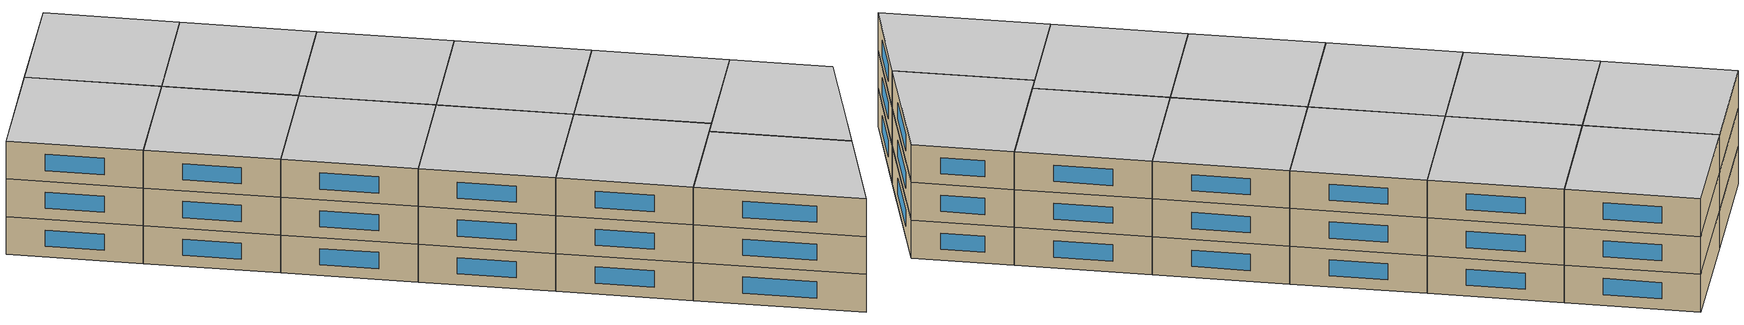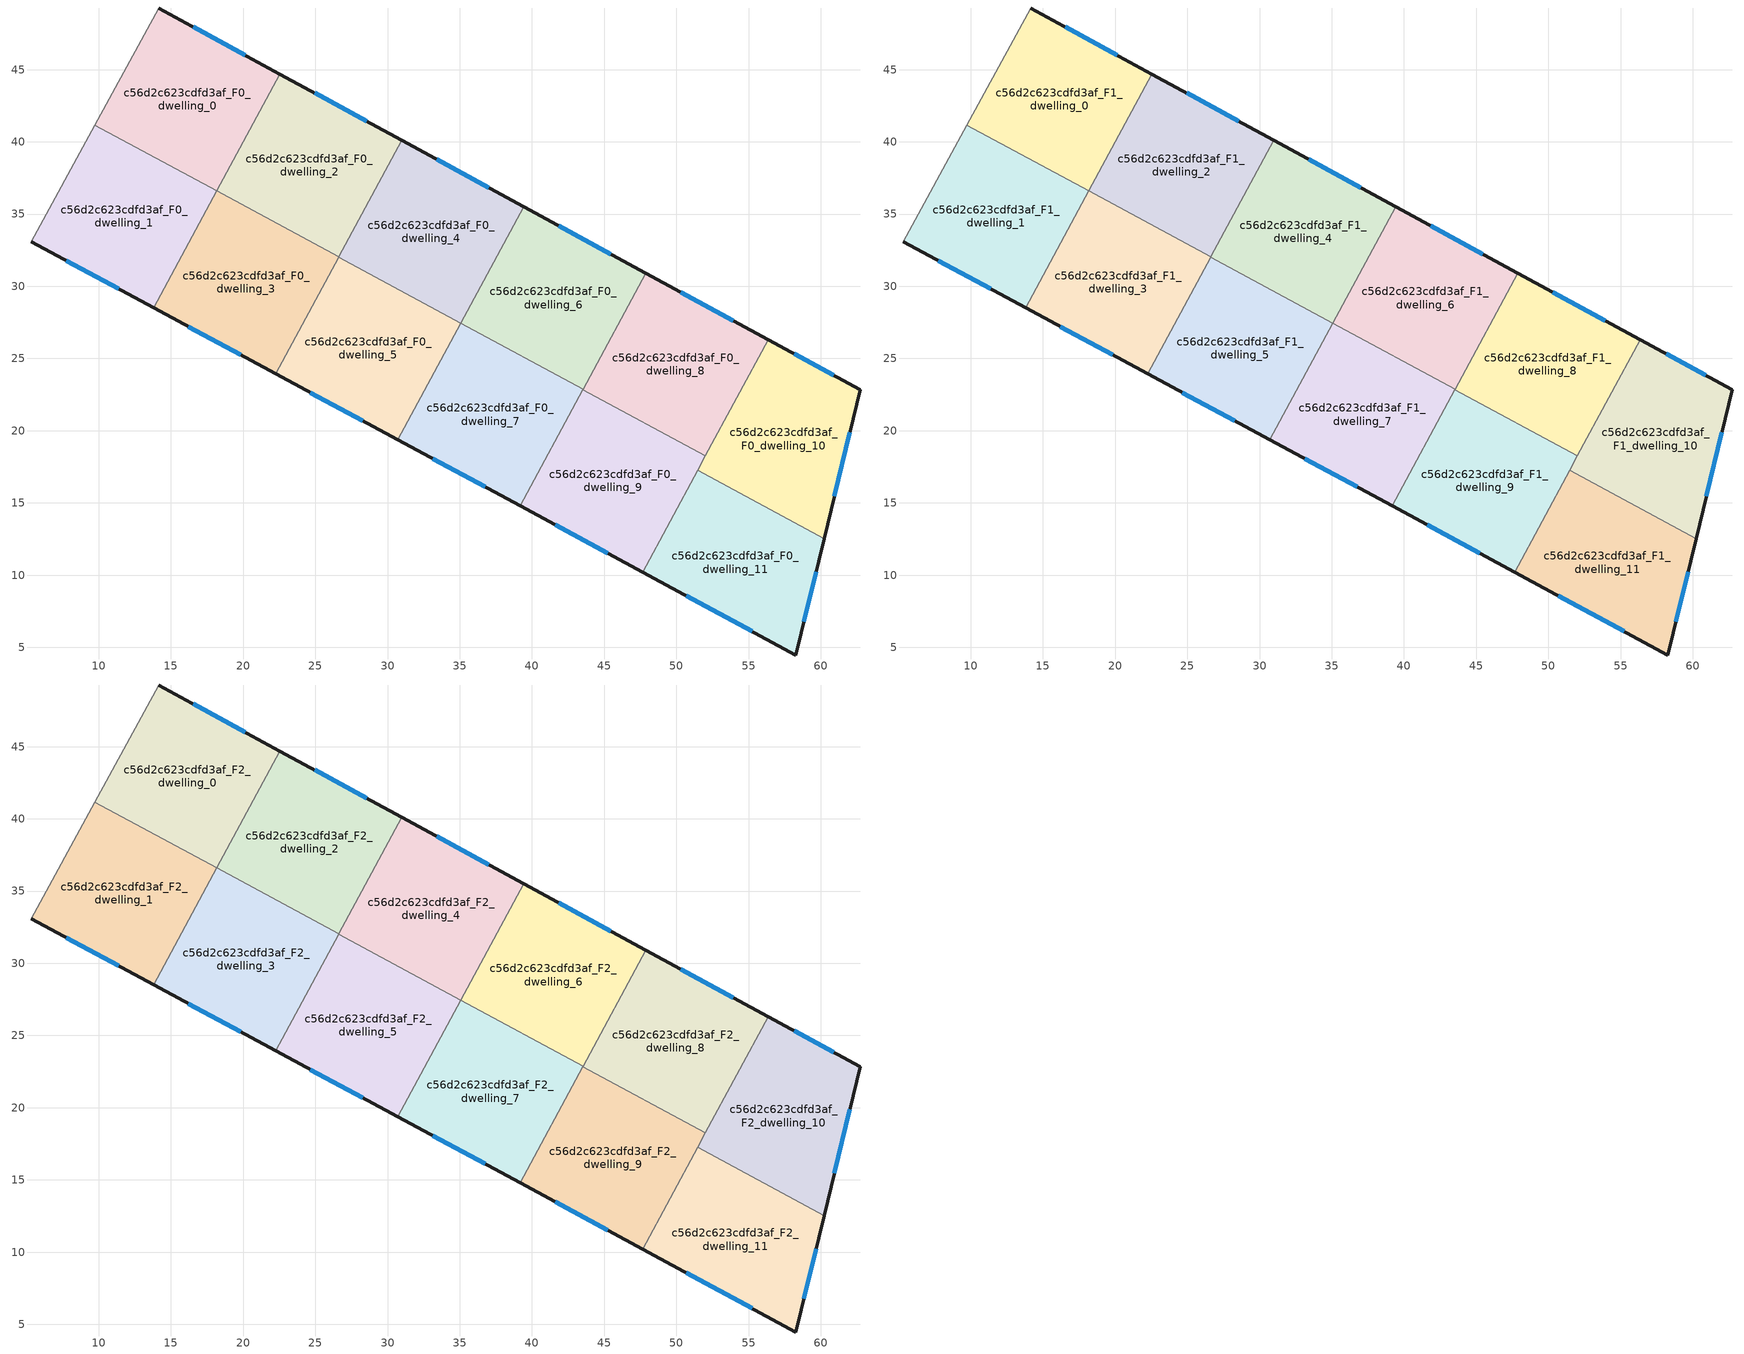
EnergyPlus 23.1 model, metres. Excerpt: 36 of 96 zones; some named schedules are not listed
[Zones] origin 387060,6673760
c56d2c623cdfd3af_F0_dwelling_0
 floor ground (EU_floor_Construction): 22.54,44.7 18.17,36.6 9.73,41.16 14.14,49.27 z0
 wall outside (EU_wall_Construction): 22.54,44.7 14.14,49.27 z0:3
 wall to c56d2c623cdfd3af_F0_dwelling_1 (EU_wall_Construction): 9.73,41.16 18.17,36.6 z0:3
 wall adiabatic (EU_wall_Construction): 14.14,49.27 9.73,41.16 z0:3
 wall to c56d2c623cdfd3af_F0_dwelling_2 (EU_wall_Construction): 18.17,36.6 22.54,44.7 z0:3
 window (EU_Window_Construction): 20.14,46 16.54,47.96 z0.86:2.14
c56d2c623cdfd3af_F0_dwelling_1
 floor ground (EU_floor_Construction): 18.17,36.6 13.8,28.51 5.34,33.08 9.73,41.16 z0
 wall outside (EU_wall_Construction): 5.34,33.08 13.8,28.51 z0:3
 wall adiabatic (EU_wall_Construction): 9.73,41.16 5.34,33.08 z0:3
 wall to c56d2c623cdfd3af_F0_dwelling_3 (EU_wall_Construction): 13.8,28.51 18.17,36.6 z0:3
 window (EU_Window_Construction): 7.76,31.78 11.38,29.82 z0.86:2.14
c56d2c623cdfd3af_F0_dwelling_10
 floor ground (EU_floor_Construction): 62.72,22.84 60.22,12.53 51.47,17.26 56.36,26.3 z0
 wall outside (EU_wall_Construction): 60.22,12.53 62.72,22.84 56.36,26.3 z0:3
 wall to c56d2c623cdfd3af_F0_dwelling_11 (EU_wall_Construction): 51.47,17.26 60.22,12.53 z0:3
 wall to c56d2c623cdfd3af_F0_dwelling_8 (EU_wall_Construction): 56.36,26.3 52.01,18.26 z0:3
 wall to c56d2c623cdfd3af_F0_dwelling_9 (EU_wall_Construction): 52.01,18.26 51.47,17.26 z0:3
 window (EU_Window_Construction): 60.9,23.83 58.17,25.31 / 60.94,15.47 62.01,19.89 z0.86:2.14
c56d2c623cdfd3af_F0_dwelling_11
 floor ground (EU_floor_Construction): 60.22,12.53 58.28,4.47 47.66,10.21 51.47,17.26 z0
 wall outside (EU_wall_Construction): 47.66,10.21 58.28,4.47 60.22,12.53 z0:3
 wall to c56d2c623cdfd3af_F0_dwelling_9 (EU_wall_Construction): 51.47,17.26 47.66,10.21 z0:3
 window (EU_Window_Construction): 58.83,6.77 59.67,10.23 / 50.69,8.57 55.24,6.11 z0.86:2.14
c56d2c623cdfd3af_F0_dwelling_2
 floor ground (EU_floor_Construction): 30.98,40.11 26.62,32.03 18.17,36.6 22.54,44.7 z0
 wall outside (EU_wall_Construction): 30.98,40.11 22.54,44.7 z0:3
 wall to c56d2c623cdfd3af_F0_dwelling_3 (EU_wall_Construction): 18.17,36.6 26.62,32.03 z0:3
 wall to c56d2c623cdfd3af_F0_dwelling_4 (EU_wall_Construction): 26.62,32.03 30.98,40.11 z0:3
 window (EU_Window_Construction): 28.57,41.42 24.95,43.38 z0.86:2.14
c56d2c623cdfd3af_F0_dwelling_3
 floor ground (EU_floor_Construction): 26.62,32.03 22.24,23.95 13.8,28.51 18.17,36.6 z0
 wall outside (EU_wall_Construction): 13.8,28.51 22.24,23.95 z0:3
 wall to c56d2c623cdfd3af_F0_dwelling_5 (EU_wall_Construction): 22.24,23.95 26.61,32.02 z0:3
 wall to c56d2c623cdfd3af_F0_dwelling_4 (EU_wall_Construction): 26.61,32.02 26.62,32.03 z0:3
 window (EU_Window_Construction): 16.21,27.21 19.83,25.25 z0.86:2.14
c56d2c623cdfd3af_F0_dwelling_4
 floor ground (EU_floor_Construction): 39.43,35.51 35.07,27.45 26.61,32.02 30.98,40.11 z0
 wall outside (EU_wall_Construction): 39.43,35.51 30.98,40.11 z0:3
 wall to c56d2c623cdfd3af_F0_dwelling_5 (EU_wall_Construction): 26.61,32.02 35.07,27.45 z0:3
 wall to c56d2c623cdfd3af_F0_dwelling_6 (EU_wall_Construction): 35.07,27.45 39.43,35.51 z0:3
 window (EU_Window_Construction): 37.01,36.82 33.39,38.79 z0.86:2.14
c56d2c623cdfd3af_F0_dwelling_5
 floor ground (EU_floor_Construction): 35.07,27.45 30.7,19.38 22.24,23.95 26.61,32.02 z0
 wall outside (EU_wall_Construction): 22.24,23.95 30.7,19.38 z0:3
 wall to c56d2c623cdfd3af_F0_dwelling_7 (EU_wall_Construction): 30.7,19.38 35.06,27.44 z0:3
 wall to c56d2c623cdfd3af_F0_dwelling_6 (EU_wall_Construction): 35.06,27.44 35.07,27.45 z0:3
 window (EU_Window_Construction): 24.66,22.64 28.29,20.68 z0.86:2.14
c56d2c623cdfd3af_F0_dwelling_6
 floor ground (EU_floor_Construction): 47.89,30.91 43.53,22.86 35.06,27.44 39.43,35.51 z0
 wall outside (EU_wall_Construction): 47.89,30.91 39.43,35.51 z0:3
 wall to c56d2c623cdfd3af_F0_dwelling_7 (EU_wall_Construction): 35.06,27.44 43.53,22.86 z0:3
 wall to c56d2c623cdfd3af_F0_dwelling_8 (EU_wall_Construction): 43.53,22.86 47.89,30.91 z0:3
 window (EU_Window_Construction): 45.47,32.22 41.84,34.2 z0.86:2.14
c56d2c623cdfd3af_F0_dwelling_7
 floor ground (EU_floor_Construction): 43.53,22.86 39.17,14.79 30.7,19.38 35.06,27.44 z0
 wall outside (EU_wall_Construction): 30.7,19.38 39.17,14.79 z0:3
 wall to c56d2c623cdfd3af_F0_dwelling_9 (EU_wall_Construction): 39.17,14.79 43.53,22.85 z0:3
 wall to c56d2c623cdfd3af_F0_dwelling_8 (EU_wall_Construction): 43.53,22.85 43.53,22.86 z0:3
 window (EU_Window_Construction): 33.12,18.07 36.75,16.1 z0.86:2.14
c56d2c623cdfd3af_F0_dwelling_8
 floor ground (EU_floor_Construction): 56.36,26.3 52.01,18.26 43.53,22.85 47.89,30.91 z0
 wall outside (EU_wall_Construction): 56.36,26.3 47.89,30.91 z0:3
 wall to c56d2c623cdfd3af_F0_dwelling_9 (EU_wall_Construction): 43.53,22.85 52.01,18.26 z0:3
 window (EU_Window_Construction): 53.94,27.62 50.31,29.59 z0.86:2.14
c56d2c623cdfd3af_F0_dwelling_9
 floor ground (EU_floor_Construction): 52.01,18.26 47.66,10.21 39.17,14.79 43.53,22.85 z0
 wall outside (EU_wall_Construction): 39.17,14.79 47.66,10.21 z0:3
 window (EU_Window_Construction): 41.6,13.48 45.23,11.52 z0.86:2.14
c56d2c623cdfd3af_F1_dwelling_0
 floor to c56d2c623cdfd3af_F0_dwelling_0 (EU_floor_Construction): 22.54,44.7 18.17,36.6 9.73,41.16 14.14,49.27 z3
 wall outside (EU_wall_Construction): 22.54,44.7 14.14,49.27 z3:6
 wall to c56d2c623cdfd3af_F1_dwelling_1 (EU_wall_Construction): 9.73,41.16 18.17,36.6 z3:6
 wall adiabatic (EU_wall_Construction): 14.14,49.27 9.73,41.16 z3:6
 wall to c56d2c623cdfd3af_F1_dwelling_2 (EU_wall_Construction): 18.17,36.6 22.54,44.7 z3:6
 window (EU_Window_Construction): 20.14,46 16.54,47.96 z3.86:5.14
c56d2c623cdfd3af_F1_dwelling_1
 floor to c56d2c623cdfd3af_F0_dwelling_1 (EU_floor_Construction): 18.17,36.6 13.8,28.51 5.34,33.08 9.73,41.16 z3
 wall outside (EU_wall_Construction): 5.34,33.08 13.8,28.51 z3:6
 wall adiabatic (EU_wall_Construction): 9.73,41.16 5.34,33.08 z3:6
 wall to c56d2c623cdfd3af_F1_dwelling_3 (EU_wall_Construction): 13.8,28.51 18.17,36.6 z3:6
 window (EU_Window_Construction): 7.76,31.78 11.38,29.82 z3.86:5.14
c56d2c623cdfd3af_F1_dwelling_10
 floor to c56d2c623cdfd3af_F0_dwelling_10 (EU_floor_Construction): 62.72,22.84 60.22,12.53 51.47,17.26 56.36,26.3 z3
 wall outside (EU_wall_Construction): 60.22,12.53 62.72,22.84 56.36,26.3 z3:6
 wall to c56d2c623cdfd3af_F1_dwelling_11 (EU_wall_Construction): 51.47,17.26 60.22,12.53 z3:6
 wall to c56d2c623cdfd3af_F1_dwelling_8 (EU_wall_Construction): 56.36,26.3 52.01,18.26 z3:6
 wall to c56d2c623cdfd3af_F1_dwelling_9 (EU_wall_Construction): 52.01,18.26 51.47,17.26 z3:6
 window (EU_Window_Construction): 60.9,23.83 58.17,25.31 / 60.94,15.47 62.01,19.89 z3.86:5.14
c56d2c623cdfd3af_F1_dwelling_11
 floor to c56d2c623cdfd3af_F0_dwelling_11 (EU_floor_Construction): 60.22,12.53 58.28,4.47 47.66,10.21 51.47,17.26 z3
 wall outside (EU_wall_Construction): 47.66,10.21 58.28,4.47 60.22,12.53 z3:6
 wall to c56d2c623cdfd3af_F1_dwelling_9 (EU_wall_Construction): 51.47,17.26 47.66,10.21 z3:6
 window (EU_Window_Construction): 58.83,6.77 59.67,10.23 / 50.69,8.57 55.24,6.11 z3.86:5.14
c56d2c623cdfd3af_F1_dwelling_2
 floor to c56d2c623cdfd3af_F0_dwelling_2 (EU_floor_Construction): 30.98,40.11 26.62,32.03 18.17,36.6 22.54,44.7 z3
 wall outside (EU_wall_Construction): 30.98,40.11 22.54,44.7 z3:6
 wall to c56d2c623cdfd3af_F1_dwelling_3 (EU_wall_Construction): 18.17,36.6 26.62,32.03 z3:6
 wall to c56d2c623cdfd3af_F1_dwelling_4 (EU_wall_Construction): 26.62,32.03 30.98,40.11 z3:6
 window (EU_Window_Construction): 28.57,41.42 24.95,43.38 z3.86:5.14
c56d2c623cdfd3af_F1_dwelling_3
 floor to c56d2c623cdfd3af_F0_dwelling_3 (EU_floor_Construction): 26.62,32.03 22.24,23.95 13.8,28.51 18.17,36.6 z3
 wall outside (EU_wall_Construction): 13.8,28.51 22.24,23.95 z3:6
 wall to c56d2c623cdfd3af_F1_dwelling_5 (EU_wall_Construction): 22.24,23.95 26.61,32.02 z3:6
 wall to c56d2c623cdfd3af_F1_dwelling_4 (EU_wall_Construction): 26.61,32.02 26.62,32.03 z3:6
 window (EU_Window_Construction): 16.21,27.21 19.83,25.25 z3.86:5.14
c56d2c623cdfd3af_F1_dwelling_4
 floor to c56d2c623cdfd3af_F0_dwelling_4 (EU_floor_Construction): 39.43,35.51 35.07,27.45 26.61,32.02 30.98,40.11 z3
 wall outside (EU_wall_Construction): 39.43,35.51 30.98,40.11 z3:6
 wall to c56d2c623cdfd3af_F1_dwelling_5 (EU_wall_Construction): 26.61,32.02 35.07,27.45 z3:6
 wall to c56d2c623cdfd3af_F1_dwelling_6 (EU_wall_Construction): 35.07,27.45 39.43,35.51 z3:6
 window (EU_Window_Construction): 37.01,36.82 33.39,38.79 z3.86:5.14
c56d2c623cdfd3af_F1_dwelling_5
 floor to c56d2c623cdfd3af_F0_dwelling_5 (EU_floor_Construction): 35.07,27.45 30.7,19.38 22.24,23.95 26.61,32.02 z3
 wall outside (EU_wall_Construction): 22.24,23.95 30.7,19.38 z3:6
 wall to c56d2c623cdfd3af_F1_dwelling_7 (EU_wall_Construction): 30.7,19.38 35.06,27.44 z3:6
 wall to c56d2c623cdfd3af_F1_dwelling_6 (EU_wall_Construction): 35.06,27.44 35.07,27.45 z3:6
 window (EU_Window_Construction): 24.66,22.64 28.29,20.68 z3.86:5.14
c56d2c623cdfd3af_F1_dwelling_6
 floor to c56d2c623cdfd3af_F0_dwelling_6 (EU_floor_Construction): 47.89,30.91 43.53,22.86 35.06,27.44 39.43,35.51 z3
 wall outside (EU_wall_Construction): 47.89,30.91 39.43,35.51 z3:6
 wall to c56d2c623cdfd3af_F1_dwelling_7 (EU_wall_Construction): 35.06,27.44 43.53,22.86 z3:6
 wall to c56d2c623cdfd3af_F1_dwelling_8 (EU_wall_Construction): 43.53,22.86 47.89,30.91 z3:6
 window (EU_Window_Construction): 45.47,32.22 41.84,34.2 z3.86:5.14
c56d2c623cdfd3af_F1_dwelling_7
 floor to c56d2c623cdfd3af_F0_dwelling_7 (EU_floor_Construction): 43.53,22.86 39.17,14.79 30.7,19.38 35.06,27.44 z3
 wall outside (EU_wall_Construction): 30.7,19.38 39.17,14.79 z3:6
 wall to c56d2c623cdfd3af_F1_dwelling_9 (EU_wall_Construction): 39.17,14.79 43.53,22.85 z3:6
 wall to c56d2c623cdfd3af_F1_dwelling_8 (EU_wall_Construction): 43.53,22.85 43.53,22.86 z3:6
 window (EU_Window_Construction): 33.12,18.07 36.75,16.1 z3.86:5.14
c56d2c623cdfd3af_F1_dwelling_8
 floor to c56d2c623cdfd3af_F0_dwelling_8 (EU_floor_Construction): 56.36,26.3 52.01,18.26 43.53,22.85 47.89,30.91 z3
 wall outside (EU_wall_Construction): 56.36,26.3 47.89,30.91 z3:6
 wall to c56d2c623cdfd3af_F1_dwelling_9 (EU_wall_Construction): 43.53,22.85 52.01,18.26 z3:6
 window (EU_Window_Construction): 53.94,27.62 50.31,29.59 z3.86:5.14
c56d2c623cdfd3af_F1_dwelling_9
 floor to c56d2c623cdfd3af_F0_dwelling_9 (EU_floor_Construction): 52.01,18.26 47.66,10.21 39.17,14.79 43.53,22.85 z3
 wall outside (EU_wall_Construction): 39.17,14.79 47.66,10.21 z3:6
 window (EU_Window_Construction): 41.6,13.48 45.23,11.52 z3.86:5.14
c56d2c623cdfd3af_F2_dwelling_0
 floor to c56d2c623cdfd3af_F1_dwelling_0 (EU_floor_Construction): 22.54,44.7 18.17,36.6 9.73,41.16 14.14,49.27 z6
 wall outside (EU_wall_Construction): 22.54,44.7 14.14,49.27 z6:9
 wall to c56d2c623cdfd3af_F2_dwelling_1 (EU_wall_Construction): 9.73,41.16 18.17,36.6 z6:9
 wall adiabatic (EU_wall_Construction): 14.14,49.27 9.73,41.16 z6:9
 wall to c56d2c623cdfd3af_F2_dwelling_2 (EU_wall_Construction): 18.17,36.6 22.54,44.7 z6:9
 window (EU_Window_Construction): 20.14,46 16.54,47.96 z6.86:8.14
 ceiling to c56d2c623cdfd3af_F3_dwelling_0 (EU_floor_Construction): 18.17,36.6 22.54,44.7 14.14,49.27 9.73,41.16 z9
c56d2c623cdfd3af_F2_dwelling_1
 floor to c56d2c623cdfd3af_F1_dwelling_1 (EU_floor_Construction): 18.17,36.6 13.8,28.51 5.34,33.08 9.73,41.16 z6
 wall outside (EU_wall_Construction): 5.34,33.08 13.8,28.51 z6:9
 wall adiabatic (EU_wall_Construction): 9.73,41.16 5.34,33.08 z6:9
 wall to c56d2c623cdfd3af_F2_dwelling_3 (EU_wall_Construction): 13.8,28.51 18.17,36.6 z6:9
 window (EU_Window_Construction): 7.76,31.78 11.38,29.82 z6.86:8.14
 ceiling to c56d2c623cdfd3af_F3_dwelling_1 (EU_floor_Construction): 13.8,28.51 18.17,36.6 9.73,41.16 5.34,33.08 z9
c56d2c623cdfd3af_F2_dwelling_10
 floor to c56d2c623cdfd3af_F1_dwelling_10 (EU_floor_Construction): 62.72,22.84 60.22,12.53 51.47,17.26 56.36,26.3 z6
 wall outside (EU_wall_Construction): 60.22,12.53 62.72,22.84 56.36,26.3 z6:9
 wall to c56d2c623cdfd3af_F2_dwelling_11 (EU_wall_Construction): 51.47,17.26 60.22,12.53 z6:9
 wall to c56d2c623cdfd3af_F2_dwelling_8 (EU_wall_Construction): 56.36,26.3 52.01,18.26 z6:9
 wall to c56d2c623cdfd3af_F2_dwelling_9 (EU_wall_Construction): 52.01,18.26 51.47,17.26 z6:9
 window (EU_Window_Construction): 60.9,23.83 58.17,25.31 / 60.94,15.47 62.01,19.89 z6.86:8.14
 ceiling to c56d2c623cdfd3af_F3_dwelling_10 (EU_floor_Construction): 60.22,12.53 62.72,22.84 56.36,26.3 51.47,17.26 z9
c56d2c623cdfd3af_F2_dwelling_11
 floor to c56d2c623cdfd3af_F1_dwelling_11 (EU_floor_Construction): 60.22,12.53 58.28,4.47 47.66,10.21 51.47,17.26 z6
 wall outside (EU_wall_Construction): 47.66,10.21 58.28,4.47 60.22,12.53 z6:9
 wall to c56d2c623cdfd3af_F2_dwelling_9 (EU_wall_Construction): 51.47,17.26 47.66,10.21 z6:9
 window (EU_Window_Construction): 58.83,6.77 59.67,10.23 / 50.69,8.57 55.24,6.11 z6.86:8.14
 ceiling to c56d2c623cdfd3af_F3_dwelling_11 (EU_floor_Construction): 58.28,4.47 60.22,12.53 51.47,17.26 47.66,10.21 z9
c56d2c623cdfd3af_F2_dwelling_2
 floor to c56d2c623cdfd3af_F1_dwelling_2 (EU_floor_Construction): 30.98,40.11 26.62,32.03 18.17,36.6 22.54,44.7 z6
 wall outside (EU_wall_Construction): 30.98,40.11 22.54,44.7 z6:9
 wall to c56d2c623cdfd3af_F2_dwelling_3 (EU_wall_Construction): 18.17,36.6 26.62,32.03 z6:9
 wall to c56d2c623cdfd3af_F2_dwelling_4 (EU_wall_Construction): 26.62,32.03 30.98,40.11 z6:9
 window (EU_Window_Construction): 28.57,41.42 24.95,43.38 z6.86:8.14
 ceiling to c56d2c623cdfd3af_F3_dwelling_2 (EU_floor_Construction): 26.62,32.03 30.98,40.11 22.54,44.7 18.17,36.6 z9
c56d2c623cdfd3af_F2_dwelling_3
 floor to c56d2c623cdfd3af_F1_dwelling_3 (EU_floor_Construction): 26.62,32.03 22.24,23.95 13.8,28.51 18.17,36.6 z6
 wall outside (EU_wall_Construction): 13.8,28.51 22.24,23.95 z6:9
 wall to c56d2c623cdfd3af_F2_dwelling_5 (EU_wall_Construction): 22.24,23.95 26.61,32.02 z6:9
 wall to c56d2c623cdfd3af_F2_dwelling_4 (EU_wall_Construction): 26.61,32.02 26.62,32.03 z6:9
 window (EU_Window_Construction): 16.21,27.21 19.83,25.25 z6.86:8.14
 ceiling to c56d2c623cdfd3af_F3_dwelling_3 (EU_floor_Construction): 22.24,23.95 26.62,32.03 18.17,36.6 13.8,28.51 z9
c56d2c623cdfd3af_F2_dwelling_4
 floor to c56d2c623cdfd3af_F1_dwelling_4 (EU_floor_Construction): 39.43,35.51 35.07,27.45 26.61,32.02 30.98,40.11 z6
 wall outside (EU_wall_Construction): 39.43,35.51 30.98,40.11 z6:9
 wall to c56d2c623cdfd3af_F2_dwelling_5 (EU_wall_Construction): 26.61,32.02 35.07,27.45 z6:9
 wall to c56d2c623cdfd3af_F2_dwelling_6 (EU_wall_Construction): 35.07,27.45 39.43,35.51 z6:9
 window (EU_Window_Construction): 37.01,36.82 33.39,38.79 z6.86:8.14
 ceiling to c56d2c623cdfd3af_F3_dwelling_4 (EU_floor_Construction): 35.07,27.45 39.43,35.51 30.98,40.11 26.61,32.02 z9
c56d2c623cdfd3af_F2_dwelling_5
 floor to c56d2c623cdfd3af_F1_dwelling_5 (EU_floor_Construction): 35.07,27.45 30.7,19.38 22.24,23.95 26.61,32.02 z6
 wall outside (EU_wall_Construction): 22.24,23.95 30.7,19.38 z6:9
 wall to c56d2c623cdfd3af_F2_dwelling_7 (EU_wall_Construction): 30.7,19.38 35.06,27.44 z6:9
 wall to c56d2c623cdfd3af_F2_dwelling_6 (EU_wall_Construction): 35.06,27.44 35.07,27.45 z6:9
 window (EU_Window_Construction): 24.66,22.64 28.29,20.68 z6.86:8.14
 ceiling to c56d2c623cdfd3af_F3_dwelling_5 (EU_floor_Construction): 30.7,19.38 35.07,27.45 26.61,32.02 22.24,23.95 z9
c56d2c623cdfd3af_F2_dwelling_6
 floor to c56d2c623cdfd3af_F1_dwelling_6 (EU_floor_Construction): 47.89,30.91 43.53,22.86 35.06,27.44 39.43,35.51 z6
 wall outside (EU_wall_Construction): 47.89,30.91 39.43,35.51 z6:9
 wall to c56d2c623cdfd3af_F2_dwelling_7 (EU_wall_Construction): 35.06,27.44 43.53,22.86 z6:9
 wall to c56d2c623cdfd3af_F2_dwelling_8 (EU_wall_Construction): 43.53,22.86 47.89,30.91 z6:9
 window (EU_Window_Construction): 45.47,32.22 41.84,34.2 z6.86:8.14
 ceiling to c56d2c623cdfd3af_F3_dwelling_6 (EU_floor_Construction): 43.53,22.86 47.89,30.91 39.43,35.51 35.06,27.44 z9
c56d2c623cdfd3af_F2_dwelling_7
 floor to c56d2c623cdfd3af_F1_dwelling_7 (EU_floor_Construction): 43.53,22.86 39.17,14.79 30.7,19.38 35.06,27.44 z6
 wall outside (EU_wall_Construction): 30.7,19.38 39.17,14.79 z6:9
 wall to c56d2c623cdfd3af_F2_dwelling_9 (EU_wall_Construction): 39.17,14.79 43.53,22.85 z6:9
 wall to c56d2c623cdfd3af_F2_dwelling_8 (EU_wall_Construction): 43.53,22.85 43.53,22.86 z6:9
 window (EU_Window_Construction): 33.12,18.07 36.75,16.1 z6.86:8.14
 ceiling to c56d2c623cdfd3af_F3_dwelling_7 (EU_floor_Construction): 39.17,14.79 43.53,22.86 35.06,27.44 30.7,19.38 z9
c56d2c623cdfd3af_F2_dwelling_8
 floor to c56d2c623cdfd3af_F1_dwelling_8 (EU_floor_Construction): 56.36,26.3 52.01,18.26 43.53,22.85 47.89,30.91 z6
 wall outside (EU_wall_Construction): 56.36,26.3 47.89,30.91 z6:9
 wall to c56d2c623cdfd3af_F2_dwelling_9 (EU_wall_Construction): 43.53,22.85 52.01,18.26 z6:9
 window (EU_Window_Construction): 53.94,27.62 50.31,29.59 z6.86:8.14
 ceiling to c56d2c623cdfd3af_F3_dwelling_8 (EU_floor_Construction): 52.01,18.26 56.36,26.3 47.89,30.91 43.53,22.85 z9
c56d2c623cdfd3af_F2_dwelling_9
 floor to c56d2c623cdfd3af_F1_dwelling_9 (EU_floor_Construction): 52.01,18.26 47.66,10.21 39.17,14.79 43.53,22.85 z6
 wall outside (EU_wall_Construction): 39.17,14.79 47.66,10.21 z6:9
 window (EU_Window_Construction): 41.6,13.48 45.23,11.52 z6.86:8.14
 ceiling to c56d2c623cdfd3af_F3_dwelling_9 (EU_floor_Construction): 47.66,10.21 52.01,18.26 43.53,22.85 39.17,14.79 z9
[Building]
EU S2 Campaign: North Axis=0; Terrain=City; Solar Distribution=FullExterior
[Site:Location]
Helsinki-Vantaa.AP: Latitude=60.317; Longitude=24.963; Time Zone=2; Elevation=54.6
[SizingPeriod:WeatherFileDays]
AnnualSizingPeriod: Begin Month=1; Begin Day of Month=1; End Month=12; End Day of Month=31; Day of Week for Start Day=Monday; Use Weather File Daylight Saving Period=No; Use Weather File Rain and Snow Indicators=No
[MATERIAL]
EU_InternalMass_Material: Roughness=MediumRough; Thickness=0.1; Conductivity=1; Density=1800; Specific Heat=900; Thermal Absorptance=0.9; Solar Absorptance=0.7; Visible Absorptance=0.7
[MATERIAL:NOMASS] Roughness=MediumRough; Thermal Absorptance=0.9; Solar Absorptance=0.7; Visible Absorptance=0.7
Name | Thermal Resistance
EU_wall_NoMass | 1.10183
EU_floor_NoMass | 1.70606
[WINDOWMATERIAL:SIMPLEGLAZINGSYSTEM]
EU_Window_SimpleGlazing: UFactor=3.11035; Solar Heat Gain Coefficient=0.8; Visible Transmittance=0.8
[CONSTRUCTION]
EU_wall_Construction: EU_wall_NoMass
EU_floor_Construction: EU_floor_NoMass
EU_Window_Construction: EU_Window_SimpleGlazing
EU_InternalMass_Construction: EU_InternalMass_Material
[ZONE] Type=1; Multiplier=1; Ceiling Height=autocalculate; Floor Area=autocalculate; Part of Total Floor Area=Yes
Name | Volume
c56d2c623cdfd3af_F0_dwelling_0; c56d2c623cdfd3af_F1_dwelling_0; c56d2c623cdfd3af_F2_dwelling_0; c56d2c623cdfd3af_F0_dwelling_10; c56d2c623cdfd3af_F1_dwelling_10; c56d2c623cdfd3af_F2_dwelling_10; c56d2c623cdfd3af_F0_dwelling_8; c56d2c623cdfd3af_F1_dwelling_8; c56d2c623cdfd3af_F2_dwelling_8 | 264.783
c56d2c623cdfd3af_F0_dwelling_1; c56d2c623cdfd3af_F1_dwelling_1; c56d2c623cdfd3af_F2_dwelling_1 | 264.8
c56d2c623cdfd3af_F0_dwelling_11; c56d2c623cdfd3af_F1_dwelling_11; c56d2c623cdfd3af_F2_dwelling_11 | 264.766
c56d2c623cdfd3af_F0_dwelling_2; c56d2c623cdfd3af_F1_dwelling_2; c56d2c623cdfd3af_F2_dwelling_2 | 264.754
c56d2c623cdfd3af_F0_dwelling_3; c56d2c623cdfd3af_F1_dwelling_3; c56d2c623cdfd3af_F2_dwelling_3 | 264.82
c56d2c623cdfd3af_F0_dwelling_4; c56d2c623cdfd3af_F1_dwelling_4; c56d2c623cdfd3af_F2_dwelling_4 | 264.757
c56d2c623cdfd3af_F0_dwelling_5; c56d2c623cdfd3af_F1_dwelling_5; c56d2c623cdfd3af_F2_dwelling_5 | 264.759
c56d2c623cdfd3af_F0_dwelling_6; c56d2c623cdfd3af_F1_dwelling_6; c56d2c623cdfd3af_F2_dwelling_6 | 264.801
c56d2c623cdfd3af_F0_dwelling_7; c56d2c623cdfd3af_F1_dwelling_7; c56d2c623cdfd3af_F2_dwelling_7 | 264.823
c56d2c623cdfd3af_F0_dwelling_9; c56d2c623cdfd3af_F1_dwelling_9; c56d2c623cdfd3af_F2_dwelling_9 | 264.778
[INTERNALMASS] Construction=EU_InternalMass_Construction
Name | Zone or ZoneList | Surface Area
c56d2c623cdfd3af_F0_dwelling_0_EU_InternalMass | c56d2c623cdfd3af_F0_dwelling_0 | 88.261
c56d2c623cdfd3af_F0_dwelling_1_EU_InternalMass | c56d2c623cdfd3af_F0_dwelling_1 | 88.2667
c56d2c623cdfd3af_F0_dwelling_2_EU_InternalMass | c56d2c623cdfd3af_F0_dwelling_2 | 88.2597
c56d2c623cdfd3af_F0_dwelling_3_EU_InternalMass | c56d2c623cdfd3af_F0_dwelling_3 | 88.2685
c56d2c623cdfd3af_F0_dwelling_4_EU_InternalMass | c56d2c623cdfd3af_F0_dwelling_4 | 88.2524
c56d2c623cdfd3af_F0_dwelling_5_EU_InternalMass | c56d2c623cdfd3af_F0_dwelling_5 | 88.2531
c56d2c623cdfd3af_F0_dwelling_6_EU_InternalMass | c56d2c623cdfd3af_F0_dwelling_6 | 88.2672
c56d2c623cdfd3af_F0_dwelling_7_EU_InternalMass | c56d2c623cdfd3af_F0_dwelling_7 | 88.274
c56d2c623cdfd3af_F0_dwelling_8_EU_InternalMass | c56d2c623cdfd3af_F0_dwelling_8 | 88.2611
c56d2c623cdfd3af_F0_dwelling_9_EU_InternalMass | c56d2c623cdfd3af_F0_dwelling_9 | 88.259
c56d2c623cdfd3af_F0_dwelling_10_EU_InternalMass | c56d2c623cdfd3af_F0_dwelling_10 | 88.2608
c56d2c623cdfd3af_F0_dwelling_11_EU_InternalMass | c56d2c623cdfd3af_F0_dwelling_11 | 88.2552
c56d2c623cdfd3af_F1_dwelling_0_EU_InternalMass | c56d2c623cdfd3af_F1_dwelling_0 | 88.261
c56d2c623cdfd3af_F1_dwelling_1_EU_InternalMass | c56d2c623cdfd3af_F1_dwelling_1 | 88.2667
c56d2c623cdfd3af_F1_dwelling_2_EU_InternalMass | c56d2c623cdfd3af_F1_dwelling_2 | 88.2597
c56d2c623cdfd3af_F1_dwelling_3_EU_InternalMass | c56d2c623cdfd3af_F1_dwelling_3 | 88.2685
c56d2c623cdfd3af_F1_dwelling_4_EU_InternalMass | c56d2c623cdfd3af_F1_dwelling_4 | 88.2524
c56d2c623cdfd3af_F1_dwelling_5_EU_InternalMass | c56d2c623cdfd3af_F1_dwelling_5 | 88.2531
c56d2c623cdfd3af_F1_dwelling_6_EU_InternalMass | c56d2c623cdfd3af_F1_dwelling_6 | 88.2672
c56d2c623cdfd3af_F1_dwelling_7_EU_InternalMass | c56d2c623cdfd3af_F1_dwelling_7 | 88.274
c56d2c623cdfd3af_F1_dwelling_8_EU_InternalMass | c56d2c623cdfd3af_F1_dwelling_8 | 88.2611
c56d2c623cdfd3af_F1_dwelling_9_EU_InternalMass | c56d2c623cdfd3af_F1_dwelling_9 | 88.259
c56d2c623cdfd3af_F1_dwelling_10_EU_InternalMass | c56d2c623cdfd3af_F1_dwelling_10 | 88.2608
c56d2c623cdfd3af_F1_dwelling_11_EU_InternalMass | c56d2c623cdfd3af_F1_dwelling_11 | 88.2552
c56d2c623cdfd3af_F2_dwelling_0_EU_InternalMass | c56d2c623cdfd3af_F2_dwelling_0 | 88.261
c56d2c623cdfd3af_F2_dwelling_1_EU_InternalMass | c56d2c623cdfd3af_F2_dwelling_1 | 88.2667
c56d2c623cdfd3af_F2_dwelling_2_EU_InternalMass | c56d2c623cdfd3af_F2_dwelling_2 | 88.2597
c56d2c623cdfd3af_F2_dwelling_3_EU_InternalMass | c56d2c623cdfd3af_F2_dwelling_3 | 88.2685
c56d2c623cdfd3af_F2_dwelling_4_EU_InternalMass | c56d2c623cdfd3af_F2_dwelling_4 | 88.2524
c56d2c623cdfd3af_F2_dwelling_5_EU_InternalMass | c56d2c623cdfd3af_F2_dwelling_5 | 88.2531
c56d2c623cdfd3af_F2_dwelling_6_EU_InternalMass | c56d2c623cdfd3af_F2_dwelling_6 | 88.2672
c56d2c623cdfd3af_F2_dwelling_7_EU_InternalMass | c56d2c623cdfd3af_F2_dwelling_7 | 88.274
c56d2c623cdfd3af_F2_dwelling_8_EU_InternalMass | c56d2c623cdfd3af_F2_dwelling_8 | 88.2611
c56d2c623cdfd3af_F2_dwelling_9_EU_InternalMass | c56d2c623cdfd3af_F2_dwelling_9 | 88.259
c56d2c623cdfd3af_F2_dwelling_10_EU_InternalMass | c56d2c623cdfd3af_F2_dwelling_10 | 88.2608
c56d2c623cdfd3af_F2_dwelling_11_EU_InternalMass | c56d2c623cdfd3af_F2_dwelling_11 | 88.2552
[OTHEREQUIPMENT] Fuel Type=Electricity; Design Level Calculation Method=Watts/Area; Power per Zone Floor Area=1; Fraction Latent=0; Fraction Radiant=0; Fraction Lost=0; Carbon Dioxide Generation Rate=0; EndUse Subcategory=EU_Step8_InternalGains
Name | Zone or ZoneList or Space or SpaceList | Schedule
EU_Step8_InternalGain_c56d2c623cdfd3af_F0_dwelling_0_f000 | c56d2c623cdfd3af_F0_dwelling_0 | EU_Step8_GainSchedule_c56d2c623cdfd3af_F0_dwelling_0_f000
EU_Step8_InternalGain_c56d2c623cdfd3af_F0_dwelling_1_f000 | c56d2c623cdfd3af_F0_dwelling_1 | EU_Step8_GainSchedule_c56d2c623cdfd3af_F0_dwelling_1_f000
EU_Step8_InternalGain_c56d2c623cdfd3af_F0_dwelling_2_f000 | c56d2c623cdfd3af_F0_dwelling_2 | EU_Step8_GainSchedule_c56d2c623cdfd3af_F0_dwelling_2_f000
EU_Step8_InternalGain_c56d2c623cdfd3af_F0_dwelling_3_f000 | c56d2c623cdfd3af_F0_dwelling_3 | EU_Step8_GainSchedule_c56d2c623cdfd3af_F0_dwelling_3_f000
EU_Step8_InternalGain_c56d2c623cdfd3af_F0_dwelling_4_f000 | c56d2c623cdfd3af_F0_dwelling_4 | EU_Step8_GainSchedule_c56d2c623cdfd3af_F0_dwelling_4_f000
EU_Step8_InternalGain_c56d2c623cdfd3af_F0_dwelling_5_f000 | c56d2c623cdfd3af_F0_dwelling_5 | EU_Step8_GainSchedule_c56d2c623cdfd3af_F0_dwelling_5_f000
EU_Step8_InternalGain_c56d2c623cdfd3af_F0_dwelling_6_f000 | c56d2c623cdfd3af_F0_dwelling_6 | EU_Step8_GainSchedule_c56d2c623cdfd3af_F0_dwelling_6_f000
EU_Step8_InternalGain_c56d2c623cdfd3af_F0_dwelling_7_f000 | c56d2c623cdfd3af_F0_dwelling_7 | EU_Step8_GainSchedule_c56d2c623cdfd3af_F0_dwelling_7_f000
EU_Step8_InternalGain_c56d2c623cdfd3af_F0_dwelling_8_f000 | c56d2c623cdfd3af_F0_dwelling_8 | EU_Step8_GainSchedule_c56d2c623cdfd3af_F0_dwelling_8_f000
EU_Step8_InternalGain_c56d2c623cdfd3af_F0_dwelling_9_f000 | c56d2c623cdfd3af_F0_dwelling_9 | EU_Step8_GainSchedule_c56d2c623cdfd3af_F0_dwelling_9_f000
EU_Step8_InternalGain_c56d2c623cdfd3af_F0_dwelling_10_f000 | c56d2c623cdfd3af_F0_dwelling_10 | EU_Step8_GainSchedule_c56d2c623cdfd3af_F0_dwelling_10_f000
EU_Step8_InternalGain_c56d2c623cdfd3af_F0_dwelling_11_f000 | c56d2c623cdfd3af_F0_dwelling_11 | EU_Step8_GainSchedule_c56d2c623cdfd3af_F0_dwelling_11_f000
EU_Step8_InternalGain_c56d2c623cdfd3af_F1_dwelling_0_f000 | c56d2c623cdfd3af_F1_dwelling_0 | EU_Step8_GainSchedule_c56d2c623cdfd3af_F1_dwelling_0_f000
EU_Step8_InternalGain_c56d2c623cdfd3af_F1_dwelling_1_f000 | c56d2c623cdfd3af_F1_dwelling_1 | EU_Step8_GainSchedule_c56d2c623cdfd3af_F1_dwelling_1_f000
EU_Step8_InternalGain_c56d2c623cdfd3af_F1_dwelling_2_f000 | c56d2c623cdfd3af_F1_dwelling_2 | EU_Step8_GainSchedule_c56d2c623cdfd3af_F1_dwelling_2_f000
EU_Step8_InternalGain_c56d2c623cdfd3af_F1_dwelling_3_f000 | c56d2c623cdfd3af_F1_dwelling_3 | EU_Step8_GainSchedule_c56d2c623cdfd3af_F1_dwelling_3_f000
EU_Step8_InternalGain_c56d2c623cdfd3af_F1_dwelling_4_f000 | c56d2c623cdfd3af_F1_dwelling_4 | EU_Step8_GainSchedule_c56d2c623cdfd3af_F1_dwelling_4_f000
EU_Step8_InternalGain_c56d2c623cdfd3af_F1_dwelling_5_f000 | c56d2c623cdfd3af_F1_dwelling_5 | EU_Step8_GainSchedule_c56d2c623cdfd3af_F1_dwelling_5_f000
EU_Step8_InternalGain_c56d2c623cdfd3af_F1_dwelling_6_f000 | c56d2c623cdfd3af_F1_dwelling_6 | EU_Step8_GainSchedule_c56d2c623cdfd3af_F1_dwelling_6_f000
EU_Step8_InternalGain_c56d2c623cdfd3af_F1_dwelling_7_f000 | c56d2c623cdfd3af_F1_dwelling_7 | EU_Step8_GainSchedule_c56d2c623cdfd3af_F1_dwelling_7_f000
EU_Step8_InternalGain_c56d2c623cdfd3af_F1_dwelling_8_f000 | c56d2c623cdfd3af_F1_dwelling_8 | EU_Step8_GainSchedule_c56d2c623cdfd3af_F1_dwelling_8_f000
EU_Step8_InternalGain_c56d2c623cdfd3af_F1_dwelling_9_f000 | c56d2c623cdfd3af_F1_dwelling_9 | EU_Step8_GainSchedule_c56d2c623cdfd3af_F1_dwelling_9_f000
EU_Step8_InternalGain_c56d2c623cdfd3af_F1_dwelling_10_f000 | c56d2c623cdfd3af_F1_dwelling_10 | EU_Step8_GainSchedule_c56d2c623cdfd3af_F1_dwelling_10_f000
EU_Step8_InternalGain_c56d2c623cdfd3af_F1_dwelling_11_f000 | c56d2c623cdfd3af_F1_dwelling_11 | EU_Step8_GainSchedule_c56d2c623cdfd3af_F1_dwelling_11_f000
EU_Step8_InternalGain_c56d2c623cdfd3af_F2_dwelling_0_f000 | c56d2c623cdfd3af_F2_dwelling_0 | EU_Step8_GainSchedule_c56d2c623cdfd3af_F2_dwelling_0_f000
EU_Step8_InternalGain_c56d2c623cdfd3af_F2_dwelling_1_f000 | c56d2c623cdfd3af_F2_dwelling_1 | EU_Step8_GainSchedule_c56d2c623cdfd3af_F2_dwelling_1_f000
EU_Step8_InternalGain_c56d2c623cdfd3af_F2_dwelling_2_f000 | c56d2c623cdfd3af_F2_dwelling_2 | EU_Step8_GainSchedule_c56d2c623cdfd3af_F2_dwelling_2_f000
EU_Step8_InternalGain_c56d2c623cdfd3af_F2_dwelling_3_f000 | c56d2c623cdfd3af_F2_dwelling_3 | EU_Step8_GainSchedule_c56d2c623cdfd3af_F2_dwelling_3_f000
EU_Step8_InternalGain_c56d2c623cdfd3af_F2_dwelling_4_f000 | c56d2c623cdfd3af_F2_dwelling_4 | EU_Step8_GainSchedule_c56d2c623cdfd3af_F2_dwelling_4_f000
EU_Step8_InternalGain_c56d2c623cdfd3af_F2_dwelling_5_f000 | c56d2c623cdfd3af_F2_dwelling_5 | EU_Step8_GainSchedule_c56d2c623cdfd3af_F2_dwelling_5_f000
EU_Step8_InternalGain_c56d2c623cdfd3af_F2_dwelling_6_f000 | c56d2c623cdfd3af_F2_dwelling_6 | EU_Step8_GainSchedule_c56d2c623cdfd3af_F2_dwelling_6_f000
EU_Step8_InternalGain_c56d2c623cdfd3af_F2_dwelling_7_f000 | c56d2c623cdfd3af_F2_dwelling_7 | EU_Step8_GainSchedule_c56d2c623cdfd3af_F2_dwelling_7_f000
EU_Step8_InternalGain_c56d2c623cdfd3af_F2_dwelling_8_f000 | c56d2c623cdfd3af_F2_dwelling_8 | EU_Step8_GainSchedule_c56d2c623cdfd3af_F2_dwelling_8_f000
EU_Step8_InternalGain_c56d2c623cdfd3af_F2_dwelling_9_f000 | c56d2c623cdfd3af_F2_dwelling_9 | EU_Step8_GainSchedule_c56d2c623cdfd3af_F2_dwelling_9_f000
EU_Step8_InternalGain_c56d2c623cdfd3af_F2_dwelling_10_f000 | c56d2c623cdfd3af_F2_dwelling_10 | EU_Step8_GainSchedule_c56d2c623cdfd3af_F2_dwelling_10_f000
EU_Step8_InternalGain_c56d2c623cdfd3af_F2_dwelling_11_f000 | c56d2c623cdfd3af_F2_dwelling_11 | EU_Step8_GainSchedule_c56d2c623cdfd3af_F2_dwelling_11_f000
[ZONEVENTILATION:DESIGNFLOWRATE] Schedule=EU_AlwaysOn; Design Flow Rate Calculation Method=AirChanges/Hour; Air Changes per Hour=0.756316; Ventilation Type=Natural; Fan Pressure Rise=0; Fan Total Efficiency=1; Constant Term Coefficient=1; Temperature Term Coefficient=0; Velocity Term Coefficient=0; Velocity Squared Term Coefficient=0; Minimum Indoor Temperature=-100; Maximum Indoor Temperature=100; Delta Temperature=-100; Minimum Outdoor Temperature=-100; Maximum Outdoor Temperature=100; Maximum Wind Speed=40
Name | Zone or ZoneList or Space or SpaceList
EU_ConstantAir_c56d2c623cdfd3af_F0_dwelling_0 | c56d2c623cdfd3af_F0_dwelling_0
EU_ConstantAir_c56d2c623cdfd3af_F0_dwelling_1 | c56d2c623cdfd3af_F0_dwelling_1
EU_ConstantAir_c56d2c623cdfd3af_F0_dwelling_2 | c56d2c623cdfd3af_F0_dwelling_2
EU_ConstantAir_c56d2c623cdfd3af_F0_dwelling_3 | c56d2c623cdfd3af_F0_dwelling_3
EU_ConstantAir_c56d2c623cdfd3af_F0_dwelling_4 | c56d2c623cdfd3af_F0_dwelling_4
EU_ConstantAir_c56d2c623cdfd3af_F0_dwelling_5 | c56d2c623cdfd3af_F0_dwelling_5
EU_ConstantAir_c56d2c623cdfd3af_F0_dwelling_6 | c56d2c623cdfd3af_F0_dwelling_6
EU_ConstantAir_c56d2c623cdfd3af_F0_dwelling_7 | c56d2c623cdfd3af_F0_dwelling_7
EU_ConstantAir_c56d2c623cdfd3af_F0_dwelling_8 | c56d2c623cdfd3af_F0_dwelling_8
EU_ConstantAir_c56d2c623cdfd3af_F0_dwelling_9 | c56d2c623cdfd3af_F0_dwelling_9
EU_ConstantAir_c56d2c623cdfd3af_F0_dwelling_10 | c56d2c623cdfd3af_F0_dwelling_10
EU_ConstantAir_c56d2c623cdfd3af_F0_dwelling_11 | c56d2c623cdfd3af_F0_dwelling_11
EU_ConstantAir_c56d2c623cdfd3af_F1_dwelling_0 | c56d2c623cdfd3af_F1_dwelling_0
EU_ConstantAir_c56d2c623cdfd3af_F1_dwelling_1 | c56d2c623cdfd3af_F1_dwelling_1
EU_ConstantAir_c56d2c623cdfd3af_F1_dwelling_2 | c56d2c623cdfd3af_F1_dwelling_2
EU_ConstantAir_c56d2c623cdfd3af_F1_dwelling_3 | c56d2c623cdfd3af_F1_dwelling_3
EU_ConstantAir_c56d2c623cdfd3af_F1_dwelling_4 | c56d2c623cdfd3af_F1_dwelling_4
EU_ConstantAir_c56d2c623cdfd3af_F1_dwelling_5 | c56d2c623cdfd3af_F1_dwelling_5
EU_ConstantAir_c56d2c623cdfd3af_F1_dwelling_6 | c56d2c623cdfd3af_F1_dwelling_6
EU_ConstantAir_c56d2c623cdfd3af_F1_dwelling_7 | c56d2c623cdfd3af_F1_dwelling_7
EU_ConstantAir_c56d2c623cdfd3af_F1_dwelling_8 | c56d2c623cdfd3af_F1_dwelling_8
EU_ConstantAir_c56d2c623cdfd3af_F1_dwelling_9 | c56d2c623cdfd3af_F1_dwelling_9
EU_ConstantAir_c56d2c623cdfd3af_F1_dwelling_10 | c56d2c623cdfd3af_F1_dwelling_10
EU_ConstantAir_c56d2c623cdfd3af_F1_dwelling_11 | c56d2c623cdfd3af_F1_dwelling_11
EU_ConstantAir_c56d2c623cdfd3af_F2_dwelling_0 | c56d2c623cdfd3af_F2_dwelling_0
EU_ConstantAir_c56d2c623cdfd3af_F2_dwelling_1 | c56d2c623cdfd3af_F2_dwelling_1
EU_ConstantAir_c56d2c623cdfd3af_F2_dwelling_2 | c56d2c623cdfd3af_F2_dwelling_2
EU_ConstantAir_c56d2c623cdfd3af_F2_dwelling_3 | c56d2c623cdfd3af_F2_dwelling_3
EU_ConstantAir_c56d2c623cdfd3af_F2_dwelling_4 | c56d2c623cdfd3af_F2_dwelling_4
EU_ConstantAir_c56d2c623cdfd3af_F2_dwelling_5 | c56d2c623cdfd3af_F2_dwelling_5
EU_ConstantAir_c56d2c623cdfd3af_F2_dwelling_6 | c56d2c623cdfd3af_F2_dwelling_6
EU_ConstantAir_c56d2c623cdfd3af_F2_dwelling_7 | c56d2c623cdfd3af_F2_dwelling_7
EU_ConstantAir_c56d2c623cdfd3af_F2_dwelling_8 | c56d2c623cdfd3af_F2_dwelling_8
EU_ConstantAir_c56d2c623cdfd3af_F2_dwelling_9 | c56d2c623cdfd3af_F2_dwelling_9
EU_ConstantAir_c56d2c623cdfd3af_F2_dwelling_10 | c56d2c623cdfd3af_F2_dwelling_10
EU_ConstantAir_c56d2c623cdfd3af_F2_dwelling_11 | c56d2c623cdfd3af_F2_dwelling_11
[HVACTEMPLATE:ZONE:IDEALLOADSAIRSYSTEM] System Availability Schedule=EU_AlwaysOn; Maximum Heating Supply Air Temperature=50; Minimum Cooling Supply Air Temperature=13; Maximum Heating Supply Air Humidity Ratio=0.0156; Minimum Cooling Supply Air Humidity Ratio=0.0077; Heating Limit=NoLimit; Cooling Limit=NoLimit; Heating Availability Schedule=EU_AlwaysOn; Cooling Availability Schedule=EU_CoolingOff; Dehumidification Control Type=ConstantSensibleHeatRatio; Cooling Sensible Heat Ratio=0.7; Dehumidification Setpoint=60; Humidification Control Type=None; Humidification Setpoint=30; Outdoor Air Method=None; Outdoor Air Flow Rate per Person=0.00944; Outdoor Air Flow Rate per Zone Floor Area=0; Outdoor Air Flow Rate per Zone=0; Demand Controlled Ventilation Type=None; Outdoor Air Economizer Type=NoEconomizer; Heat Recovery Type=None; Sensible Heat Recovery Effectiveness=0.7; Latent Heat Recovery Effectiveness=0.65
Name | Template Thermostat
c56d2c623cdfd3af_F0_dwelling_0 | EU_HeatOnly_c56d2c623cdfd3af_F0_dwelling_0
c56d2c623cdfd3af_F0_dwelling_1 | EU_HeatOnly_c56d2c623cdfd3af_F0_dwelling_1
c56d2c623cdfd3af_F0_dwelling_2 | EU_HeatOnly_c56d2c623cdfd3af_F0_dwelling_2
c56d2c623cdfd3af_F0_dwelling_3 | EU_HeatOnly_c56d2c623cdfd3af_F0_dwelling_3
c56d2c623cdfd3af_F0_dwelling_4 | EU_HeatOnly_c56d2c623cdfd3af_F0_dwelling_4
c56d2c623cdfd3af_F0_dwelling_5 | EU_HeatOnly_c56d2c623cdfd3af_F0_dwelling_5
c56d2c623cdfd3af_F0_dwelling_6 | EU_HeatOnly_c56d2c623cdfd3af_F0_dwelling_6
c56d2c623cdfd3af_F0_dwelling_7 | EU_HeatOnly_c56d2c623cdfd3af_F0_dwelling_7
c56d2c623cdfd3af_F0_dwelling_8 | EU_HeatOnly_c56d2c623cdfd3af_F0_dwelling_8
c56d2c623cdfd3af_F0_dwelling_9 | EU_HeatOnly_c56d2c623cdfd3af_F0_dwelling_9
c56d2c623cdfd3af_F0_dwelling_10 | EU_HeatOnly_c56d2c623cdfd3af_F0_dwelling_10
c56d2c623cdfd3af_F0_dwelling_11 | EU_HeatOnly_c56d2c623cdfd3af_F0_dwelling_11
c56d2c623cdfd3af_F1_dwelling_0 | EU_HeatOnly_c56d2c623cdfd3af_F1_dwelling_0
c56d2c623cdfd3af_F1_dwelling_1 | EU_HeatOnly_c56d2c623cdfd3af_F1_dwelling_1
c56d2c623cdfd3af_F1_dwelling_2 | EU_HeatOnly_c56d2c623cdfd3af_F1_dwelling_2
c56d2c623cdfd3af_F1_dwelling_3 | EU_HeatOnly_c56d2c623cdfd3af_F1_dwelling_3
c56d2c623cdfd3af_F1_dwelling_4 | EU_HeatOnly_c56d2c623cdfd3af_F1_dwelling_4
c56d2c623cdfd3af_F1_dwelling_5 | EU_HeatOnly_c56d2c623cdfd3af_F1_dwelling_5
c56d2c623cdfd3af_F1_dwelling_6 | EU_HeatOnly_c56d2c623cdfd3af_F1_dwelling_6
c56d2c623cdfd3af_F1_dwelling_7 | EU_HeatOnly_c56d2c623cdfd3af_F1_dwelling_7
c56d2c623cdfd3af_F1_dwelling_8 | EU_HeatOnly_c56d2c623cdfd3af_F1_dwelling_8
c56d2c623cdfd3af_F1_dwelling_9 | EU_HeatOnly_c56d2c623cdfd3af_F1_dwelling_9
c56d2c623cdfd3af_F1_dwelling_10 | EU_HeatOnly_c56d2c623cdfd3af_F1_dwelling_10
c56d2c623cdfd3af_F1_dwelling_11 | EU_HeatOnly_c56d2c623cdfd3af_F1_dwelling_11
c56d2c623cdfd3af_F2_dwelling_0 | EU_HeatOnly_c56d2c623cdfd3af_F2_dwelling_0
c56d2c623cdfd3af_F2_dwelling_1 | EU_HeatOnly_c56d2c623cdfd3af_F2_dwelling_1
c56d2c623cdfd3af_F2_dwelling_2 | EU_HeatOnly_c56d2c623cdfd3af_F2_dwelling_2
c56d2c623cdfd3af_F2_dwelling_3 | EU_HeatOnly_c56d2c623cdfd3af_F2_dwelling_3
c56d2c623cdfd3af_F2_dwelling_4 | EU_HeatOnly_c56d2c623cdfd3af_F2_dwelling_4
c56d2c623cdfd3af_F2_dwelling_5 | EU_HeatOnly_c56d2c623cdfd3af_F2_dwelling_5
c56d2c623cdfd3af_F2_dwelling_6 | EU_HeatOnly_c56d2c623cdfd3af_F2_dwelling_6
c56d2c623cdfd3af_F2_dwelling_7 | EU_HeatOnly_c56d2c623cdfd3af_F2_dwelling_7
c56d2c623cdfd3af_F2_dwelling_8 | EU_HeatOnly_c56d2c623cdfd3af_F2_dwelling_8
c56d2c623cdfd3af_F2_dwelling_9 | EU_HeatOnly_c56d2c623cdfd3af_F2_dwelling_9
c56d2c623cdfd3af_F2_dwelling_10 | EU_HeatOnly_c56d2c623cdfd3af_F2_dwelling_10
c56d2c623cdfd3af_F2_dwelling_11 | EU_HeatOnly_c56d2c623cdfd3af_F2_dwelling_11
[SIZING:ZONE] Zone Cooling Design Supply Air Temperature Input Method=SupplyAirTemperature; Zone Cooling Design Supply Air Temperature=13; Zone Heating Design Supply Air Temperature Input Method=SupplyAirTemperature; Zone Heating Design Supply Air Temperature=50; Zone Cooling Design Supply Air Humidity Ratio=0.008; Zone Heating Design Supply Air Humidity Ratio=0.008; Cooling Design Air Flow Method=DesignDay; Cooling Design Air Flow Rate=0; Cooling Minimum Air Flow per Zone Floor Area=0.000762; Cooling Minimum Air Flow=0; Cooling Minimum Air Flow Fraction=0.2; Heating Design Air Flow Method=DesignDay; Heating Design Air Flow Rate=0; Heating Maximum Air Flow per Zone Floor Area=0.002032; Heating Maximum Air Flow=0.141576; Heating Maximum Air Flow Fraction=0.3; Account for Dedicated Outdoor Air System=No; Dedicated Outdoor Air System Control Strategy=NeutralSupplyAir; Dedicated Outdoor Air Low Setpoint Temperature for Design=autosize; Dedicated Outdoor Air High Setpoint Temperature for Design=autosize; Zone Load Sizing Method=Sensible Load Only No Latent Load; Zone Latent Cooling Design Supply Air Humidity Ratio Input Method=HumidityRatioDifference; Zone Cooling Design Supply Air Humidity Ratio Difference=0.005; Zone Latent Heating Design Supply Air Humidity Ratio Input Method=HumidityRatioDifference; Zone Humidification Design Supply Air Humidity Ratio Difference=0.005
c56d2c623cdfd3af_F0_dwelling_0; c56d2c623cdfd3af_F0_dwelling_1; c56d2c623cdfd3af_F0_dwelling_2; c56d2c623cdfd3af_F0_dwelling_3; c56d2c623cdfd3af_F0_dwelling_4; c56d2c623cdfd3af_F0_dwelling_5; c56d2c623cdfd3af_F0_dwelling_6; c56d2c623cdfd3af_F0_dwelling_7; c56d2c623cdfd3af_F0_dwelling_8; c56d2c623cdfd3af_F0_dwelling_9; c56d2c623cdfd3af_F0_dwelling_10; c56d2c623cdfd3af_F0_dwelling_11; c56d2c623cdfd3af_F1_dwelling_0; c56d2c623cdfd3af_F1_dwelling_1; c56d2c623cdfd3af_F1_dwelling_2; c56d2c623cdfd3af_F1_dwelling_3; c56d2c623cdfd3af_F1_dwelling_4; c56d2c623cdfd3af_F1_dwelling_5; c56d2c623cdfd3af_F1_dwelling_6; c56d2c623cdfd3af_F1_dwelling_7; c56d2c623cdfd3af_F1_dwelling_8; c56d2c623cdfd3af_F1_dwelling_9; c56d2c623cdfd3af_F1_dwelling_10; c56d2c623cdfd3af_F1_dwelling_11; c56d2c623cdfd3af_F2_dwelling_0; c56d2c623cdfd3af_F2_dwelling_1; c56d2c623cdfd3af_F2_dwelling_2; c56d2c623cdfd3af_F2_dwelling_3; c56d2c623cdfd3af_F2_dwelling_4; c56d2c623cdfd3af_F2_dwelling_5; c56d2c623cdfd3af_F2_dwelling_6; c56d2c623cdfd3af_F2_dwelling_7; c56d2c623cdfd3af_F2_dwelling_8; c56d2c623cdfd3af_F2_dwelling_9; c56d2c623cdfd3af_F2_dwelling_10; c56d2c623cdfd3af_F2_dwelling_11
[SCHEDULE:FILE] Column Number=1; Rows to Skip at Top=0; Number of Hours of Data=8760; Column Separator=Comma; Interpolate to Timestep=No; Minutes per Item=60; Adjust Schedule for Daylight Savings=Yes
Name | File
EU_Step8_GainSchedule_c56d2c623cdfd3af_F0_dwelling_0_f000 | ../../schedules/c56d2c623cdfd3af/c56d2c623cdfd3af_F0_dwelling_0_f000_gain.csv
EU_Step8_GainSchedule_c56d2c623cdfd3af_F0_dwelling_1_f000 | ../../schedules/c56d2c623cdfd3af/c56d2c623cdfd3af_F0_dwelling_1_f000_gain.csv
EU_Step8_GainSchedule_c56d2c623cdfd3af_F0_dwelling_2_f000 | ../../schedules/c56d2c623cdfd3af/c56d2c623cdfd3af_F0_dwelling_2_f000_gain.csv
EU_Step8_GainSchedule_c56d2c623cdfd3af_F0_dwelling_3_f000 | ../../schedules/c56d2c623cdfd3af/c56d2c623cdfd3af_F0_dwelling_3_f000_gain.csv
EU_Step8_GainSchedule_c56d2c623cdfd3af_F0_dwelling_4_f000 | ../../schedules/c56d2c623cdfd3af/c56d2c623cdfd3af_F0_dwelling_4_f000_gain.csv
EU_Step8_GainSchedule_c56d2c623cdfd3af_F0_dwelling_5_f000 | ../../schedules/c56d2c623cdfd3af/c56d2c623cdfd3af_F0_dwelling_5_f000_gain.csv
EU_Step8_GainSchedule_c56d2c623cdfd3af_F0_dwelling_6_f000 | ../../schedules/c56d2c623cdfd3af/c56d2c623cdfd3af_F0_dwelling_6_f000_gain.csv
EU_Step8_GainSchedule_c56d2c623cdfd3af_F0_dwelling_7_f000 | ../../schedules/c56d2c623cdfd3af/c56d2c623cdfd3af_F0_dwelling_7_f000_gain.csv
EU_Step8_GainSchedule_c56d2c623cdfd3af_F0_dwelling_8_f000 | ../../schedules/c56d2c623cdfd3af/c56d2c623cdfd3af_F0_dwelling_8_f000_gain.csv
EU_Step8_GainSchedule_c56d2c623cdfd3af_F0_dwelling_9_f000 | ../../schedules/c56d2c623cdfd3af/c56d2c623cdfd3af_F0_dwelling_9_f000_gain.csv
EU_Step8_GainSchedule_c56d2c623cdfd3af_F0_dwelling_10_f000 | ../../schedules/c56d2c623cdfd3af/c56d2c623cdfd3af_F0_dwelling_10_f000_gain.csv
EU_Step8_GainSchedule_c56d2c623cdfd3af_F0_dwelling_11_f000 | ../../schedules/c56d2c623cdfd3af/c56d2c623cdfd3af_F0_dwelling_11_f000_gain.csv
